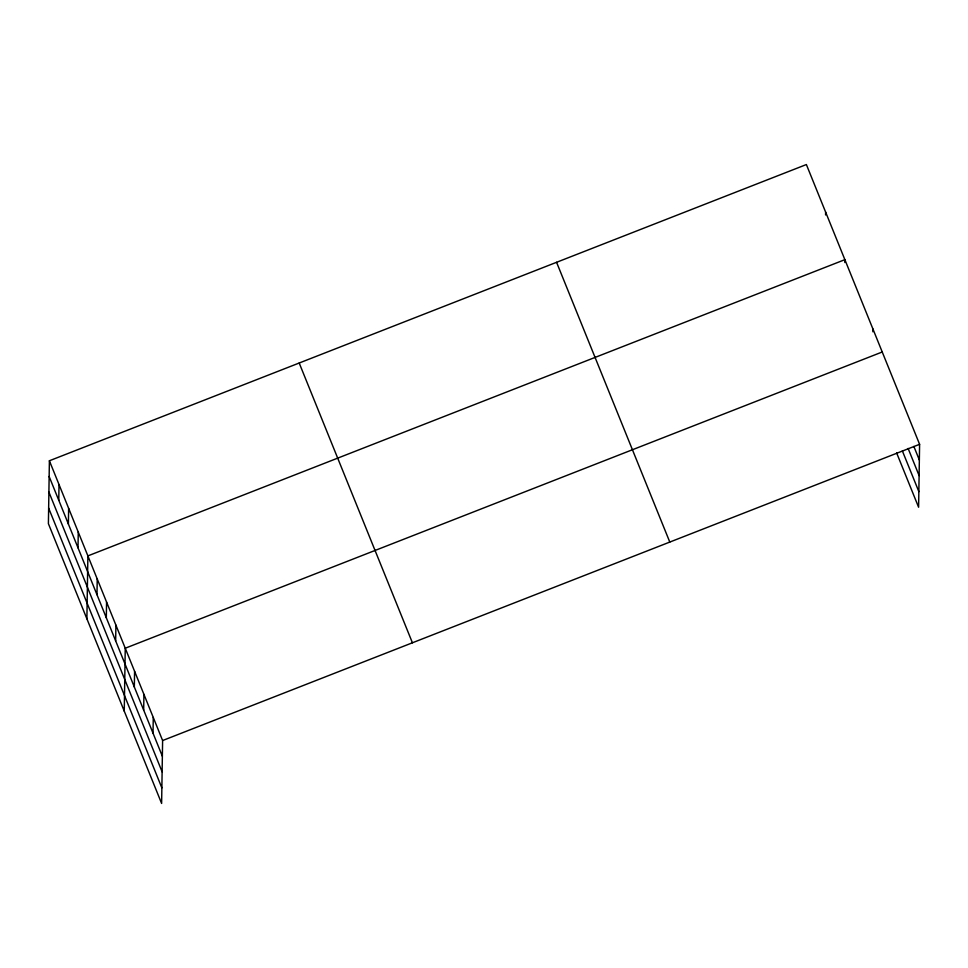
<?xml version="1.0" encoding="UTF-8"?>
<svg xmlns="http://www.w3.org/2000/svg" width="968" height="968" viewBox="0 0 968 968"><rect width="100%" height="100%" fill="white"/><g stroke="black" fill="none" stroke-linecap="round" stroke-linejoin="round"><path stroke-width="1.45" d="M49.392 460.768L48.4 523.688L161.62 803.452L162.612 740.544L49.392 460.768L806.38 164.548L919.6 444.312L918.608 507.232L896.634 452.915M58.77 500.25L59.012 484.557M68.389 524.027L68.631 508.333M78.009 547.815L78.263 532.11M86.89 618.806L87.882 555.898L844.87 259.666L844.834 262.522M96.981 594.679L97.223 578.973M106.323 617.753L106.565 602.06M115.664 640.84L115.906 625.134M124.255 711.129L125.247 648.221L882.235 351.989M134.334 687.002L134.588 671.308M143.675 710.076L143.929 694.383M153.017 733.163L153.271 717.47M825.583 214.957L825.631 212.101M872.858 331.77L872.894 328.914M162.612 740.544L919.6 444.312M913.865 446.442L919.358 460.018M908.117 448.438L919.104 475.591M902.37 450.919L918.862 491.647M556.576 262.304L669.795 542.068M299.197 363.012L412.416 642.788M49.138 476.474L162.358 756.238M48.896 492.046L162.116 771.823M48.642 508.103L161.862 787.879"/></g></svg>
